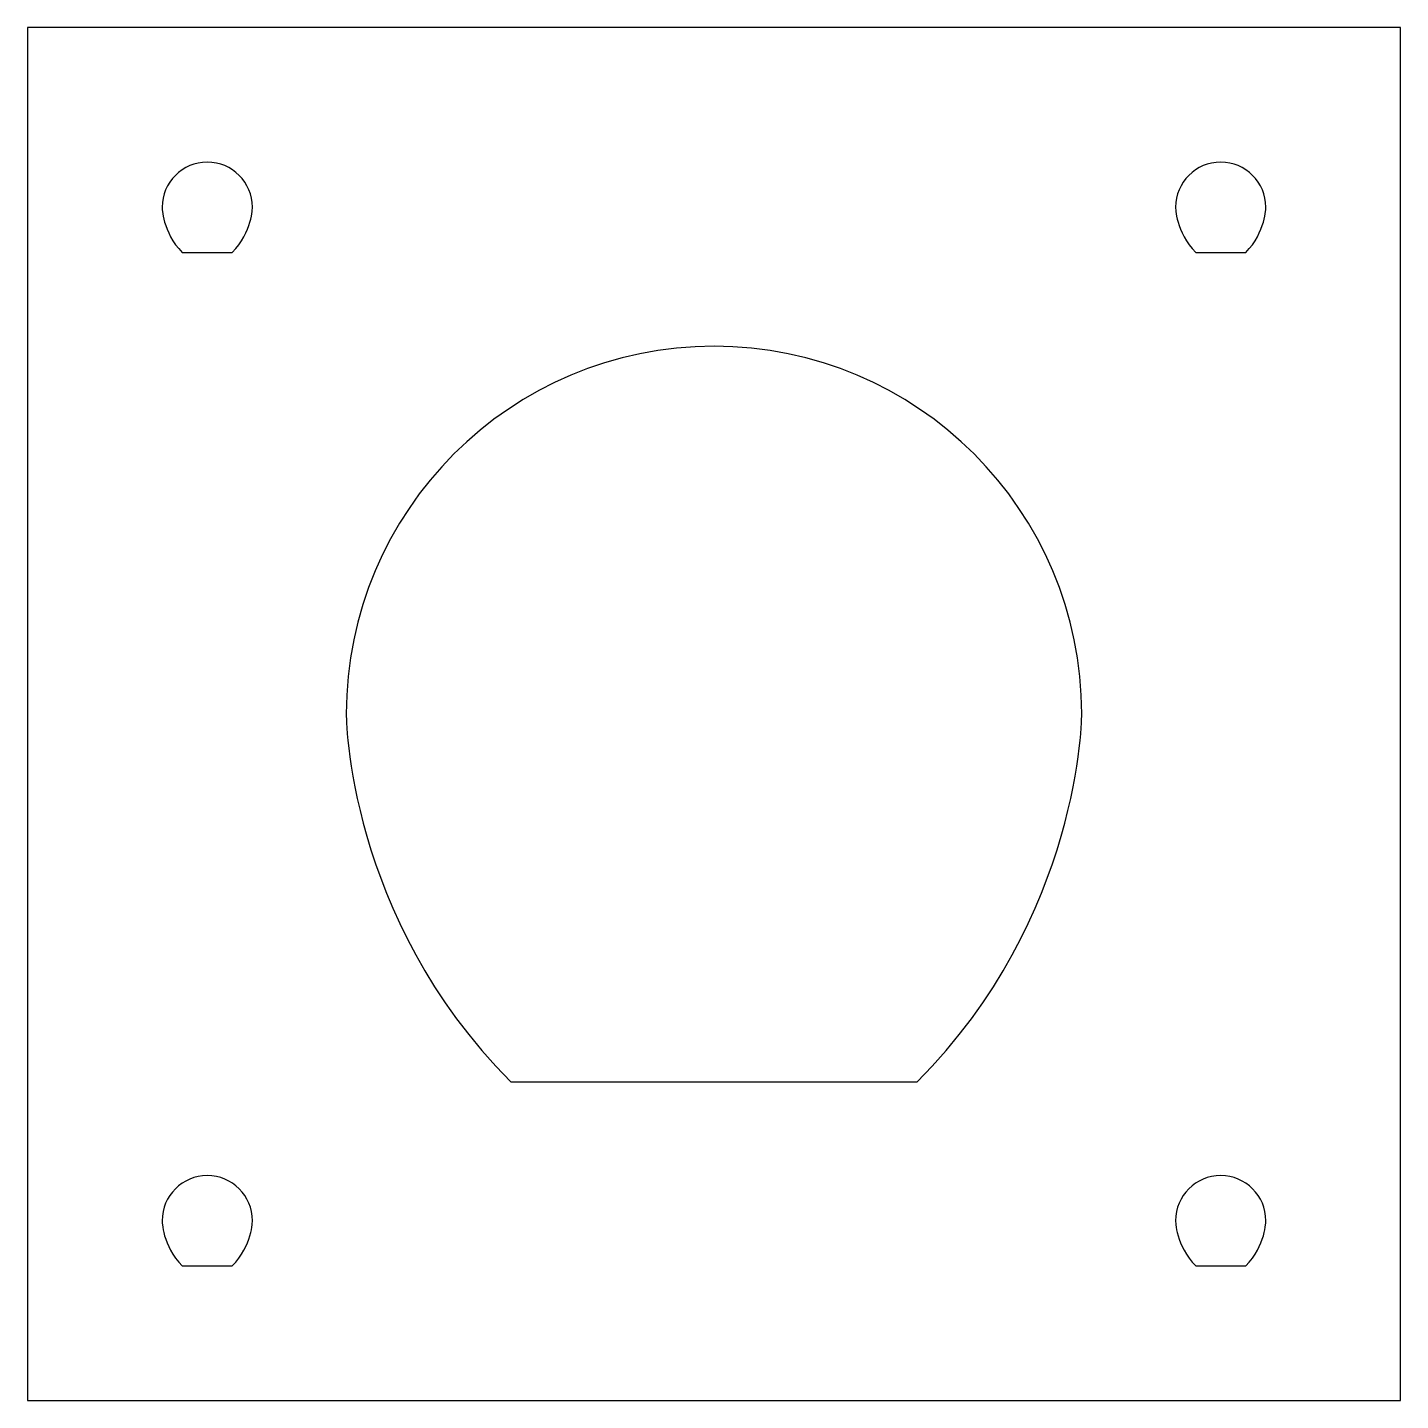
# Model space of a CAD drawing. Extents: x 285 to 327, y 387.1 to 429.1.
import ezdxf

# ---------------------------------------------------------------- set-up
doc = ezdxf.new("R2010")
doc.units = 0
doc.header["$MEASUREMENT"] = 0
doc.layers.add('LAYER_1', color=7, linetype='Continuous')

# ---------------------------------------------------------------- blocks, each defined once
blk = doc.blocks.new('block 2')
at = {"layer": 'LAYER_1', "color": 22, "lineweight": 25, "true_color": 0xcc3300}
blk.add_open_spline([(285, 429.1109), (285, 429.1109), (327, 429.1109), (327, 429.1109), (327, 429.1109), (327, 429.1109), (327, 387.1109), (285, 387.1109), (285, 387.1109), (285, 387.1109), (285, 387.1109), (285, 429.1109), (285, 429.1109)], degree=3, knots=[0, 0, 0, 0, 1, 1, 1, 2, 2, 2, 3, 3, 3, 4, 4, 4, 4], dxfattribs=at)
blk = doc.blocks.new('block 3')
at = {"layer": 'LAYER_1', "color": 22, "lineweight": 25, "true_color": 0xcc3300}
blk.add_open_spline([(321.5, 424.9924), (322.2629, 424.9924), (322.8815, 424.3738), (322.8815, 423.6109), (322.8815, 423.6109), (322.8815, 422.848), (322.2629, 422.2294), (321.5, 422.2294), (321.5, 422.2294), (320.7371, 422.2294), (320.1185, 422.848), (320.1185, 423.6109), (320.1185, 423.6109), (320.1185, 424.3738), (320.7371, 424.9924), (321.5, 424.9924)], degree=3, knots=[0, 0, 0, 0, 1, 1, 1, 2, 2, 2, 3, 3, 3, 4, 4, 4, 5, 5, 5, 5], dxfattribs=at)
blk = doc.blocks.new('block 4')
at = {"layer": 'LAYER_1', "color": 22, "lineweight": 25, "true_color": 0xcc3300}
blk.add_open_spline([(290.5, 424.9924), (291.2629, 424.9924), (291.8815, 424.3738), (291.8815, 423.6109), (291.8815, 423.6109), (291.8815, 422.848), (291.2629, 422.2294), (290.5, 422.2294), (290.5, 422.2294), (289.7371, 422.2294), (289.1185, 422.848), (289.1185, 423.6109), (289.1185, 423.6109), (289.1185, 424.3738), (289.7371, 424.9924), (290.5, 424.9924)], degree=3, knots=[0, 0, 0, 0, 1, 1, 1, 2, 2, 2, 3, 3, 3, 4, 4, 4, 5, 5, 5, 5], dxfattribs=at)
blk = doc.blocks.new('block 5')
at = {"layer": 'LAYER_1', "color": 22, "lineweight": 25, "true_color": 0xcc3300}
blk.add_open_spline([(321.5, 393.9924), (322.2629, 393.9924), (322.8815, 393.3738), (322.8815, 392.6109), (322.8815, 392.6109), (322.8815, 391.848), (322.2629, 391.2294), (321.5, 391.2294), (321.5, 391.2294), (320.7371, 391.2294), (320.1185, 391.848), (320.1185, 392.6109), (320.1185, 392.6109), (320.1185, 393.3738), (320.7371, 393.9924), (321.5, 393.9924)], degree=3, knots=[0, 0, 0, 0, 1, 1, 1, 2, 2, 2, 3, 3, 3, 4, 4, 4, 5, 5, 5, 5], dxfattribs=at)
blk = doc.blocks.new('block 6')
at = {"layer": 'LAYER_1', "color": 22, "lineweight": 25, "true_color": 0xcc3300}
blk.add_open_spline([(290.5, 393.9924), (291.2629, 393.9924), (291.8815, 393.3738), (291.8815, 392.6109), (291.8815, 392.6109), (291.8815, 391.848), (291.2629, 391.2294), (290.5, 391.2294), (290.5, 391.2294), (289.7371, 391.2294), (289.1185, 391.848), (289.1185, 392.6109), (289.1185, 392.6109), (289.1185, 393.3738), (289.7371, 393.9924), (290.5, 393.9924)], degree=3, knots=[0, 0, 0, 0, 1, 1, 1, 2, 2, 2, 3, 3, 3, 4, 4, 4, 5, 5, 5, 5], dxfattribs=at)
blk = doc.blocks.new('block 7')
at = {"layer": 'LAYER_1', "color": 22, "lineweight": 25, "true_color": 0xcc3300}
blk.add_open_spline([(306, 419.3609), (312.2122, 419.3609), (317.25, 414.3231), (317.25, 408.1109), (317.25, 408.1109), (317.25, 401.8987), (312.2122, 396.8609), (306, 396.8609), (306, 396.8609), (299.7878, 396.8609), (294.75, 401.8987), (294.75, 408.1109), (294.75, 408.1109), (294.75, 414.3231), (299.7878, 419.3609), (306, 419.3609)], degree=3, knots=[0, 0, 0, 0, 1, 1, 1, 2, 2, 2, 3, 3, 3, 4, 4, 4, 5, 5, 5, 5], dxfattribs=at)

msp = doc.modelspace()

# ---------------------------------------------------------------- block references
at = {"layer": 'LAYER_1'}
for name in ['block 2', 'block 4', 'block 3', 'block 7', 'block 6', 'block 5']:
    msp.add_blockref(name, (0, 0), dxfattribs=at)

doc.saveas('drawing.dxf')
